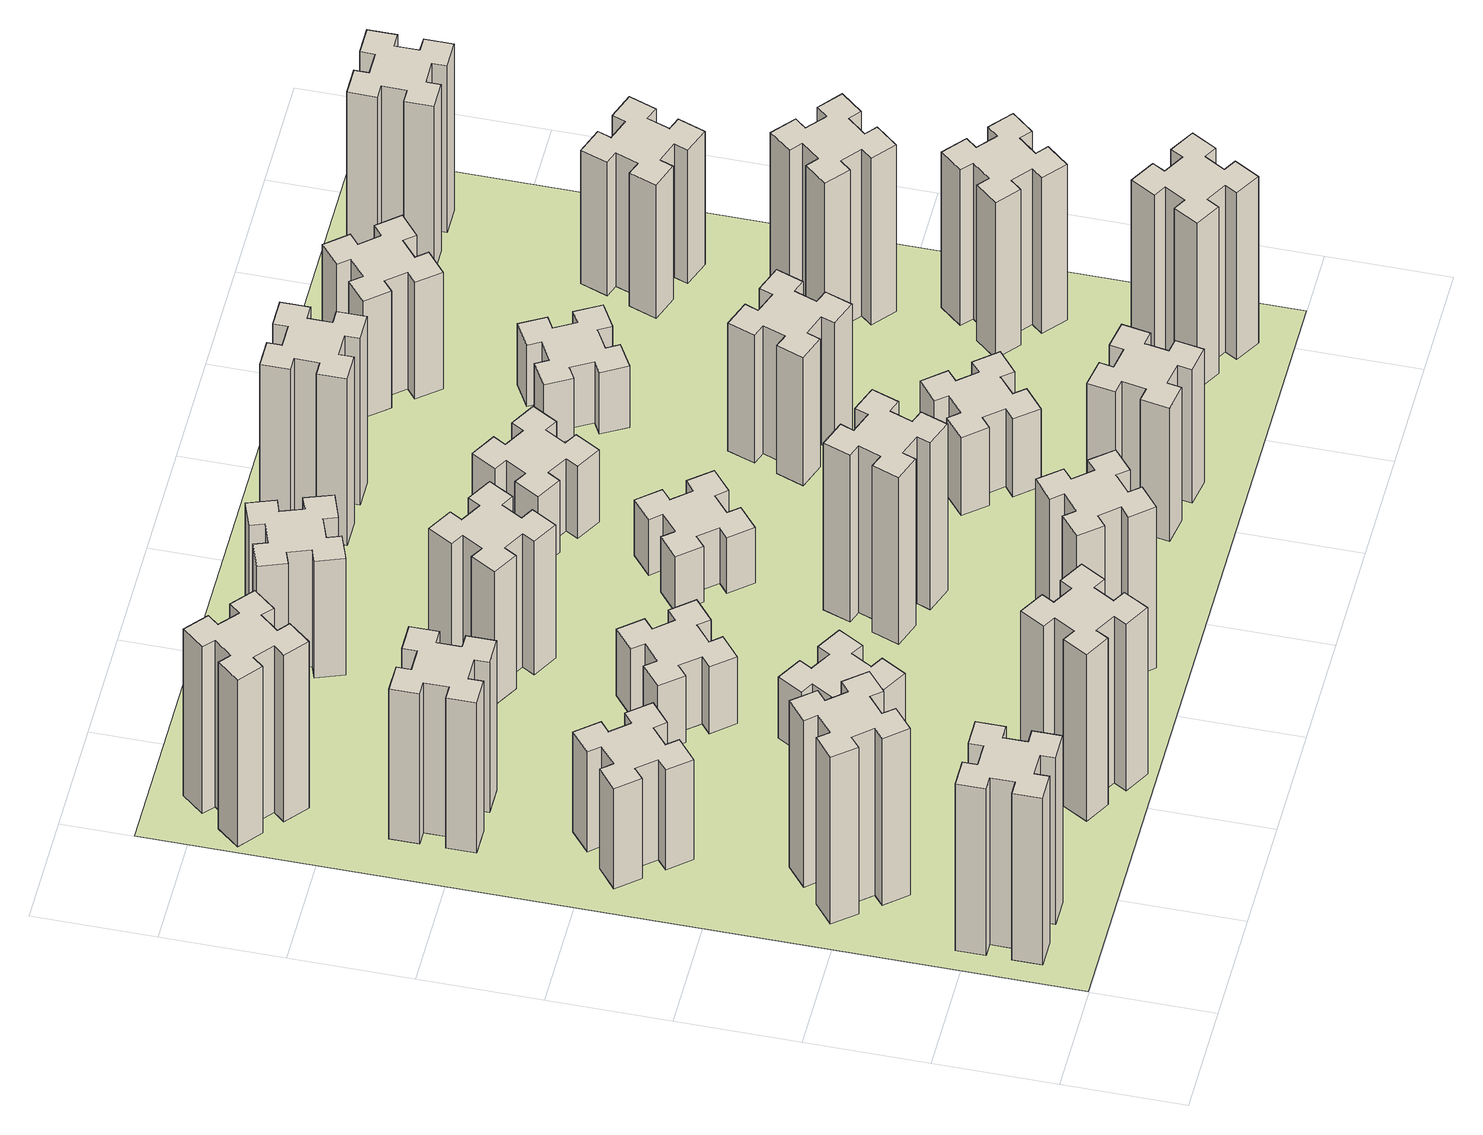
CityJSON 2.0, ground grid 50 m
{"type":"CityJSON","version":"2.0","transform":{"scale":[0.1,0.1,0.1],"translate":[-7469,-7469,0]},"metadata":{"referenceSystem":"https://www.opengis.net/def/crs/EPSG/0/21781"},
"CityObjects":{
"building1":{"type":"Building","attributes":{"class":"1000","function":"1000","usage":"1000","yearOfConstruction":2016,"roofType":"1000","measuredHeight":90,"storeysAboveGround":30,"storeysBelowGround":0},"geometry":[{"type":"Solid","lod":"1","boundaries":[[[[0,1,2,3,4,5,6,7,8,9,10,11,12,13,14,15,16,17,18,19]],[[17,16,20,21]],[[16,15,22,20]],[[15,14,23,22]],[[14,13,24,23]],[[13,12,25,24]],[[12,11,26,25]],[[11,10,27,26]],[[10,9,28,27]],[[9,8,29,28]],[[8,7,30,29]],[[7,6,31,30]],[[6,5,32,31]],[[5,4,33,32]],[[4,3,34,33]],[[3,2,35,34]],[[2,1,36,35]],[[1,0,37,36]],[[0,19,38,37]],[[19,18,39,38]],[[18,17,21,39]],[[24,25,26,27,28,29,30,31,32,33,34,35,36,37,38,39,21,20,22,23]]]]}]},
"building2":{"type":"Building","attributes":{"class":"1000","function":"1000","usage":"1000","yearOfConstruction":2016,"roofType":"1000","measuredHeight":90,"storeysAboveGround":30,"storeysBelowGround":0},"geometry":[{"type":"Solid","lod":"1","boundaries":[[[[40,41,42,43,44,45,46,47,48,49,50,51,52,53,54,55,56,57,58,59]],[[57,56,60,61]],[[56,55,62,60]],[[55,54,63,62]],[[54,53,64,63]],[[53,52,65,64]],[[52,51,66,65]],[[51,50,67,66]],[[50,49,68,67]],[[49,48,69,68]],[[48,47,70,69]],[[47,46,71,70]],[[46,45,72,71]],[[45,44,73,72]],[[44,43,74,73]],[[43,42,75,74]],[[42,41,76,75]],[[41,40,77,76]],[[40,59,78,77]],[[59,58,79,78]],[[58,57,61,79]],[[64,65,66,67,68,69,70,71,72,73,74,75,76,77,78,79,61,60,62,63]]]]}]},
"building3":{"type":"Building","attributes":{"class":"1000","function":"1000","usage":"1000","yearOfConstruction":2016,"roofType":"1000","measuredHeight":54,"storeysAboveGround":30,"storeysBelowGround":0},"geometry":[{"type":"Solid","lod":"1","boundaries":[[[[80,81,82,83,84,85,86,87,88,89,90,91,92,93,94,95,96,97,98,99]],[[97,96,100,101]],[[96,95,102,100]],[[95,94,103,102]],[[94,93,104,103]],[[93,92,105,104]],[[92,91,106,105]],[[91,90,107,106]],[[90,89,108,107]],[[89,88,109,108]],[[88,87,110,109]],[[87,86,111,110]],[[86,85,112,111]],[[85,84,113,112]],[[84,83,114,113]],[[83,82,115,114]],[[82,81,116,115]],[[81,80,117,116]],[[80,99,118,117]],[[99,98,119,118]],[[98,97,101,119]],[[104,105,106,107,108,109,110,111,112,113,114,115,116,117,118,119,101,100,102,103]]]]}]},
"building4":{"type":"Building","attributes":{"class":"1000","function":"1000","usage":"1000","yearOfConstruction":2016,"roofType":"1000","measuredHeight":81,"storeysAboveGround":30,"storeysBelowGround":0},"geometry":[{"type":"Solid","lod":"1","boundaries":[[[[120,121,122,123,124,125,126,127,128,129,130,131,132,133,134,135,136,137,138,139]],[[137,136,140,141]],[[136,135,142,140]],[[135,134,143,142]],[[134,133,144,143]],[[133,132,145,144]],[[132,131,146,145]],[[131,130,147,146]],[[130,129,148,147]],[[129,128,149,148]],[[128,127,150,149]],[[127,126,151,150]],[[126,125,152,151]],[[125,124,153,152]],[[124,123,154,153]],[[123,122,155,154]],[[122,121,156,155]],[[121,120,157,156]],[[120,139,158,157]],[[139,138,159,158]],[[138,137,141,159]],[[144,145,146,147,148,149,150,151,152,153,154,155,156,157,158,159,141,140,142,143]]]]}]},
"building5":{"type":"Building","attributes":{"class":"1000","function":"1000","usage":"1000","yearOfConstruction":2016,"roofType":"1000","measuredHeight":90,"storeysAboveGround":30,"storeysBelowGround":0},"geometry":[{"type":"Solid","lod":"1","boundaries":[[[[160,161,162,163,164,165,166,167,168,169,170,171,172,173,174,175,176,177,178,179]],[[177,176,180,181]],[[176,175,182,180]],[[175,174,183,182]],[[174,173,184,183]],[[173,172,185,184]],[[172,171,186,185]],[[171,170,187,186]],[[170,169,188,187]],[[169,168,189,188]],[[168,167,190,189]],[[167,166,191,190]],[[166,165,192,191]],[[165,164,193,192]],[[164,163,194,193]],[[163,162,195,194]],[[162,161,196,195]],[[161,160,197,196]],[[160,179,198,197]],[[179,178,199,198]],[[178,177,181,199]],[[184,185,186,187,188,189,190,191,192,193,194,195,196,197,198,199,181,180,182,183]]]]}]},
"building6":{"type":"Building","attributes":{"class":"1000","function":"1000","usage":"1000","yearOfConstruction":2016,"roofType":"1000","measuredHeight":90,"storeysAboveGround":30,"storeysBelowGround":0},"geometry":[{"type":"Solid","lod":"1","boundaries":[[[[200,201,202,203,204,205,206,207,208,209,210,211,212,213,214,215,216,217,218,219]],[[217,216,220,221]],[[216,215,222,220]],[[215,214,223,222]],[[214,213,224,223]],[[213,212,225,224]],[[212,211,226,225]],[[211,210,227,226]],[[210,209,228,227]],[[209,208,229,228]],[[208,207,230,229]],[[207,206,231,230]],[[206,205,232,231]],[[205,204,233,232]],[[204,203,234,233]],[[203,202,235,234]],[[202,201,236,235]],[[201,200,237,236]],[[200,219,238,237]],[[219,218,239,238]],[[218,217,221,239]],[[224,225,226,227,228,229,230,231,232,233,234,235,236,237,238,239,221,220,222,223]]]]}]},
"building7":{"type":"Building","attributes":{"class":"1000","function":"1000","usage":"1000","yearOfConstruction":2016,"roofType":"1000","measuredHeight":33,"storeysAboveGround":30,"storeysBelowGround":0},"geometry":[{"type":"Solid","lod":"1","boundaries":[[[[240,241,242,243,244,245,246,247,248,249,250,251,252,253,254,255,256,257,258,259]],[[257,256,260,261]],[[256,255,262,260]],[[255,254,263,262]],[[254,253,264,263]],[[253,252,265,264]],[[252,251,266,265]],[[251,250,267,266]],[[250,249,268,267]],[[249,248,269,268]],[[248,247,270,269]],[[247,246,271,270]],[[246,245,272,271]],[[245,244,273,272]],[[244,243,274,273]],[[243,242,275,274]],[[242,241,276,275]],[[241,240,277,276]],[[240,259,278,277]],[[259,258,279,278]],[[258,257,261,279]],[[264,265,266,267,268,269,270,271,272,273,274,275,276,277,278,279,261,260,262,263]]]]}]},
"building8":{"type":"Building","attributes":{"class":"1000","function":"1000","usage":"1000","yearOfConstruction":2016,"roofType":"1000","measuredHeight":36,"storeysAboveGround":30,"storeysBelowGround":0},"geometry":[{"type":"Solid","lod":"1","boundaries":[[[[280,281,282,283,284,285,286,287,288,289,290,291,292,293,294,295,296,297,298,299]],[[297,296,300,301]],[[296,295,302,300]],[[295,294,303,302]],[[294,293,304,303]],[[293,292,305,304]],[[292,291,306,305]],[[291,290,307,306]],[[290,289,308,307]],[[289,288,309,308]],[[288,287,310,309]],[[287,286,311,310]],[[286,285,312,311]],[[285,284,313,312]],[[284,283,314,313]],[[283,282,315,314]],[[282,281,316,315]],[[281,280,317,316]],[[280,299,318,317]],[[299,298,319,318]],[[298,297,301,319]],[[304,305,306,307,308,309,310,311,312,313,314,315,316,317,318,319,301,300,302,303]]]]}]},
"building9":{"type":"Building","attributes":{"class":"1000","function":"1000","usage":"1000","yearOfConstruction":2016,"roofType":"1000","measuredHeight":87,"storeysAboveGround":30,"storeysBelowGround":0},"geometry":[{"type":"Solid","lod":"1","boundaries":[[[[320,321,322,323,324,325,326,327,328,329,330,331,332,333,334,335,336,337,338,339]],[[337,336,340,341]],[[336,335,342,340]],[[335,334,343,342]],[[334,333,344,343]],[[333,332,345,344]],[[332,331,346,345]],[[331,330,347,346]],[[330,329,348,347]],[[329,328,349,348]],[[328,327,350,349]],[[327,326,351,350]],[[326,325,352,351]],[[325,324,353,352]],[[324,323,354,353]],[[323,322,355,354]],[[322,321,356,355]],[[321,320,357,356]],[[320,339,358,357]],[[339,338,359,358]],[[338,337,341,359]],[[344,345,346,347,348,349,350,351,352,353,354,355,356,357,358,359,341,340,342,343]]]]}]},
"building10":{"type":"Building","attributes":{"class":"1000","function":"1000","usage":"1000","yearOfConstruction":2016,"roofType":"1000","measuredHeight":72,"storeysAboveGround":30,"storeysBelowGround":0},"geometry":[{"type":"Solid","lod":"1","boundaries":[[[[360,361,362,363,364,365,366,367,368,369,370,371,372,373,374,375,376,377,378,379]],[[377,376,380,381]],[[376,375,382,380]],[[375,374,383,382]],[[374,373,384,383]],[[373,372,385,384]],[[372,371,386,385]],[[371,370,387,386]],[[370,369,388,387]],[[369,368,389,388]],[[368,367,390,389]],[[367,366,391,390]],[[366,365,392,391]],[[365,364,393,392]],[[364,363,394,393]],[[363,362,395,394]],[[362,361,396,395]],[[361,360,397,396]],[[360,379,398,397]],[[379,378,399,398]],[[378,377,381,399]],[[384,385,386,387,388,389,390,391,392,393,394,395,396,397,398,399,381,380,382,383]]]]}]},
"building11":{"type":"Building","attributes":{"class":"1000","function":"1000","usage":"1000","yearOfConstruction":2016,"roofType":"1000","measuredHeight":63,"storeysAboveGround":30,"storeysBelowGround":0},"geometry":[{"type":"Solid","lod":"1","boundaries":[[[[400,401,402,403,404,405,406,407,408,409,410,411,412,413,414,415,416,417,418,419]],[[417,416,420,421]],[[416,415,422,420]],[[415,414,423,422]],[[414,413,424,423]],[[413,412,425,424]],[[412,411,426,425]],[[411,410,427,426]],[[410,409,428,427]],[[409,408,429,428]],[[408,407,430,429]],[[407,406,431,430]],[[406,405,432,431]],[[405,404,433,432]],[[404,403,434,433]],[[403,402,435,434]],[[402,401,436,435]],[[401,400,437,436]],[[400,419,438,437]],[[419,418,439,438]],[[418,417,421,439]],[[424,425,426,427,428,429,430,431,432,433,434,435,436,437,438,439,421,420,422,423]]]]}]},
"building12":{"type":"Building","attributes":{"class":"1000","function":"1000","usage":"1000","yearOfConstruction":2016,"roofType":"1000","measuredHeight":90,"storeysAboveGround":30,"storeysBelowGround":0},"geometry":[{"type":"Solid","lod":"1","boundaries":[[[[440,441,442,443,444,445,446,447,448,449,450,451,452,453,454,455,456,457,458,459]],[[457,456,460,461]],[[456,455,462,460]],[[455,454,463,462]],[[454,453,464,463]],[[453,452,465,464]],[[452,451,466,465]],[[451,450,467,466]],[[450,449,468,467]],[[449,448,469,468]],[[448,447,470,469]],[[447,446,471,470]],[[446,445,472,471]],[[445,444,473,472]],[[444,443,474,473]],[[443,442,475,474]],[[442,441,476,475]],[[441,440,477,476]],[[440,459,478,477]],[[459,458,479,478]],[[458,457,461,479]],[[464,465,466,467,468,469,470,471,472,473,474,475,476,477,478,479,461,460,462,463]]]]}]},
"building13":{"type":"Building","attributes":{"class":"1000","function":"1000","usage":"1000","yearOfConstruction":2016,"roofType":"1000","measuredHeight":30,"storeysAboveGround":30,"storeysBelowGround":0},"geometry":[{"type":"Solid","lod":"1","boundaries":[[[[480,481,482,483,484,485,486,487,488,489,490,491,492,493,494,495,496,497,498,499]],[[497,496,500,501]],[[496,495,502,500]],[[495,494,503,502]],[[494,493,504,503]],[[493,492,505,504]],[[492,491,506,505]],[[491,490,507,506]],[[490,489,508,507]],[[489,488,509,508]],[[488,487,510,509]],[[487,486,511,510]],[[486,485,512,511]],[[485,484,513,512]],[[484,483,514,513]],[[483,482,515,514]],[[482,481,516,515]],[[481,480,517,516]],[[480,499,518,517]],[[499,498,519,518]],[[498,497,501,519]],[[504,505,506,507,508,509,510,511,512,513,514,515,516,517,518,519,501,500,502,503]]]]}]},
"building14":{"type":"Building","attributes":{"class":"1000","function":"1000","usage":"1000","yearOfConstruction":2016,"roofType":"1000","measuredHeight":72,"storeysAboveGround":30,"storeysBelowGround":0},"geometry":[{"type":"Solid","lod":"1","boundaries":[[[[520,521,522,523,524,525,526,527,528,529,530,531,532,533,534,535,536,537,538,539]],[[537,536,540,541]],[[536,535,542,540]],[[535,534,543,542]],[[534,533,544,543]],[[533,532,545,544]],[[532,531,546,545]],[[531,530,547,546]],[[530,529,548,547]],[[529,528,549,548]],[[528,527,550,549]],[[527,526,551,550]],[[526,525,552,551]],[[525,524,553,552]],[[524,523,554,553]],[[523,522,555,554]],[[522,521,556,555]],[[521,520,557,556]],[[520,539,558,557]],[[539,538,559,558]],[[538,537,541,559]],[[544,545,546,547,548,549,550,551,552,553,554,555,556,557,558,559,541,540,542,543]]]]}]},
"building15":{"type":"Building","attributes":{"class":"1000","function":"1000","usage":"1000","yearOfConstruction":2016,"roofType":"1000","measuredHeight":39,"storeysAboveGround":30,"storeysBelowGround":0},"geometry":[{"type":"Solid","lod":"1","boundaries":[[[[560,561,562,563,564,565,566,567,568,569,570,571,572,573,574,575,576,577,578,579]],[[577,576,580,581]],[[576,575,582,580]],[[575,574,583,582]],[[574,573,584,583]],[[573,572,585,584]],[[572,571,586,585]],[[571,570,587,586]],[[570,569,588,587]],[[569,568,589,588]],[[568,567,590,589]],[[567,566,591,590]],[[566,565,592,591]],[[565,564,593,592]],[[564,563,594,593]],[[563,562,595,594]],[[562,561,596,595]],[[561,560,597,596]],[[560,579,598,597]],[[579,578,599,598]],[[578,577,581,599]],[[584,585,586,587,588,589,590,591,592,593,594,595,596,597,598,599,581,580,582,583]]]]}]},
"building16":{"type":"Building","attributes":{"class":"1000","function":"1000","usage":"1000","yearOfConstruction":2016,"roofType":"1000","measuredHeight":90,"storeysAboveGround":30,"storeysBelowGround":0},"geometry":[{"type":"Solid","lod":"1","boundaries":[[[[600,601,602,603,604,605,606,607,608,609,610,611,612,613,614,615,616,617,618,619]],[[617,616,620,621]],[[616,615,622,620]],[[615,614,623,622]],[[614,613,624,623]],[[613,612,625,624]],[[612,611,626,625]],[[611,610,627,626]],[[610,609,628,627]],[[609,608,629,628]],[[608,607,630,629]],[[607,606,631,630]],[[606,605,632,631]],[[605,604,633,632]],[[604,603,634,633]],[[603,602,635,634]],[[602,601,636,635]],[[601,600,637,636]],[[600,619,638,637]],[[619,618,639,638]],[[618,617,621,639]],[[624,625,626,627,628,629,630,631,632,633,634,635,636,637,638,639,621,620,622,623]]]]}]},
"building17":{"type":"Building","attributes":{"class":"1000","function":"1000","usage":"1000","yearOfConstruction":2016,"roofType":"1000","measuredHeight":42,"storeysAboveGround":30,"storeysBelowGround":0},"geometry":[{"type":"Solid","lod":"1","boundaries":[[[[640,641,642,643,644,645,646,647,648,649,650,651,652,653,654,655,656,657,658,659]],[[657,656,660,661]],[[656,655,662,660]],[[655,654,663,662]],[[654,653,664,663]],[[653,652,665,664]],[[652,651,666,665]],[[651,650,667,666]],[[650,649,668,667]],[[649,648,669,668]],[[648,647,670,669]],[[647,646,671,670]],[[646,645,672,671]],[[645,644,673,672]],[[644,643,674,673]],[[643,642,675,674]],[[642,641,676,675]],[[641,640,677,676]],[[640,659,678,677]],[[659,658,679,678]],[[658,657,661,679]],[[664,665,666,667,668,669,670,671,672,673,674,675,676,677,678,679,661,660,662,663]]]]}]},
"building18":{"type":"Building","attributes":{"class":"1000","function":"1000","usage":"1000","yearOfConstruction":2016,"roofType":"1000","measuredHeight":69,"storeysAboveGround":30,"storeysBelowGround":0},"geometry":[{"type":"Solid","lod":"1","boundaries":[[[[680,681,682,683,684,685,686,687,688,689,690,691,692,693,694,695,696,697,698,699]],[[697,696,700,701]],[[696,695,702,700]],[[695,694,703,702]],[[694,693,704,703]],[[693,692,705,704]],[[692,691,706,705]],[[691,690,707,706]],[[690,689,708,707]],[[689,688,709,708]],[[688,687,710,709]],[[687,686,711,710]],[[686,685,712,711]],[[685,684,713,712]],[[684,683,714,713]],[[683,682,715,714]],[[682,681,716,715]],[[681,680,717,716]],[[680,699,718,717]],[[699,698,719,718]],[[698,697,701,719]],[[704,705,706,707,708,709,710,711,712,713,714,715,716,717,718,719,701,700,702,703]]]]}]},
"building19":{"type":"Building","attributes":{"class":"1000","function":"1000","usage":"1000","yearOfConstruction":2016,"roofType":"1000","measuredHeight":33,"storeysAboveGround":30,"storeysBelowGround":0},"geometry":[{"type":"Solid","lod":"1","boundaries":[[[[720,721,722,723,724,725,726,727,728,729,730,731,732,733,734,735,736,737,738,739]],[[737,736,740,741]],[[736,735,742,740]],[[735,734,743,742]],[[734,733,744,743]],[[733,732,745,744]],[[732,731,746,745]],[[731,730,747,746]],[[730,729,748,747]],[[729,728,749,748]],[[728,727,750,749]],[[727,726,751,750]],[[726,725,752,751]],[[725,724,753,752]],[[724,723,754,753]],[[723,722,755,754]],[[722,721,756,755]],[[721,720,757,756]],[[720,739,758,757]],[[739,738,759,758]],[[738,737,741,759]],[[744,745,746,747,748,749,750,751,752,753,754,755,756,757,758,759,741,740,742,743]]]]}]},
"building20":{"type":"Building","attributes":{"class":"1000","function":"1000","usage":"1000","yearOfConstruction":2016,"roofType":"1000","measuredHeight":90,"storeysAboveGround":30,"storeysBelowGround":0},"geometry":[{"type":"Solid","lod":"1","boundaries":[[[[760,761,762,763,764,765,766,767,768,769,770,771,772,773,774,775,776,777,778,779]],[[777,776,780,781]],[[776,775,782,780]],[[775,774,783,782]],[[774,773,784,783]],[[773,772,785,784]],[[772,771,786,785]],[[771,770,787,786]],[[770,769,788,787]],[[769,768,789,788]],[[768,767,790,789]],[[767,766,791,790]],[[766,765,792,791]],[[765,764,793,792]],[[764,763,794,793]],[[763,762,795,794]],[[762,761,796,795]],[[761,760,797,796]],[[760,779,798,797]],[[779,778,799,798]],[[778,777,781,799]],[[784,785,786,787,788,789,790,791,792,793,794,795,796,797,798,799,781,780,782,783]]]]}]},
"building21":{"type":"Building","attributes":{"class":"1000","function":"1000","usage":"1000","yearOfConstruction":2016,"roofType":"1000","measuredHeight":63,"storeysAboveGround":30,"storeysBelowGround":0},"geometry":[{"type":"Solid","lod":"1","boundaries":[[[[800,801,802,803,804,805,806,807,808,809,810,811,812,813,814,815,816,817,818,819]],[[817,816,820,821]],[[816,815,822,820]],[[815,814,823,822]],[[814,813,824,823]],[[813,812,825,824]],[[812,811,826,825]],[[811,810,827,826]],[[810,809,828,827]],[[809,808,829,828]],[[808,807,830,829]],[[807,806,831,830]],[[806,805,832,831]],[[805,804,833,832]],[[804,803,834,833]],[[803,802,835,834]],[[802,801,836,835]],[[801,800,837,836]],[[800,819,838,837]],[[819,818,839,838]],[[818,817,821,839]],[[824,825,826,827,828,829,830,831,832,833,834,835,836,837,838,839,821,820,822,823]]]]}]},
"building22":{"type":"Building","attributes":{"class":"1000","function":"1000","usage":"1000","yearOfConstruction":2016,"roofType":"1000","measuredHeight":84,"storeysAboveGround":30,"storeysBelowGround":0},"geometry":[{"type":"Solid","lod":"1","boundaries":[[[[840,841,842,843,844,845,846,847,848,849,850,851,852,853,854,855,856,857,858,859]],[[857,856,860,861]],[[856,855,862,860]],[[855,854,863,862]],[[854,853,864,863]],[[853,852,865,864]],[[852,851,866,865]],[[851,850,867,866]],[[850,849,868,867]],[[849,848,869,868]],[[848,847,870,869]],[[847,846,871,870]],[[846,845,872,871]],[[845,844,873,872]],[[844,843,874,873]],[[843,842,875,874]],[[842,841,876,875]],[[841,840,877,876]],[[840,859,878,877]],[[859,858,879,878]],[[858,857,861,879]],[[864,865,866,867,868,869,870,871,872,873,874,875,876,877,878,879,861,860,862,863]]]]}]},
"building23":{"type":"Building","attributes":{"class":"1000","function":"1000","usage":"1000","yearOfConstruction":2016,"roofType":"1000","measuredHeight":90,"storeysAboveGround":30,"storeysBelowGround":0},"geometry":[{"type":"Solid","lod":"1","boundaries":[[[[880,881,882,883,884,885,886,887,888,889,890,891,892,893,894,895,896,897,898,899]],[[897,896,900,901]],[[896,895,902,900]],[[895,894,903,902]],[[894,893,904,903]],[[893,892,905,904]],[[892,891,906,905]],[[891,890,907,906]],[[890,889,908,907]],[[889,888,909,908]],[[888,887,910,909]],[[887,886,911,910]],[[886,885,912,911]],[[885,884,913,912]],[[884,883,914,913]],[[883,882,915,914]],[[882,881,916,915]],[[881,880,917,916]],[[880,899,918,917]],[[899,898,919,918]],[[898,897,901,919]],[[904,905,906,907,908,909,910,911,912,913,914,915,916,917,918,919,901,900,902,903]]]]}]},
"building24":{"type":"Building","attributes":{"class":"1000","function":"1000","usage":"1000","yearOfConstruction":2016,"roofType":"1000","measuredHeight":72,"storeysAboveGround":30,"storeysBelowGround":0},"geometry":[{"type":"Solid","lod":"1","boundaries":[[[[920,921,922,923,924,925,926,927,928,929,930,931,932,933,934,935,936,937,938,939]],[[937,936,940,941]],[[936,935,942,940]],[[935,934,943,942]],[[934,933,944,943]],[[933,932,945,944]],[[932,931,946,945]],[[931,930,947,946]],[[930,929,948,947]],[[929,928,949,948]],[[928,927,950,949]],[[927,926,951,950]],[[926,925,952,951]],[[925,924,953,952]],[[924,923,954,953]],[[923,922,955,954]],[[922,921,956,955]],[[921,920,957,956]],[[920,939,958,957]],[[939,938,959,958]],[[938,937,941,959]],[[944,945,946,947,948,949,950,951,952,953,954,955,956,957,958,959,941,940,942,943]]]]}]},
"building25":{"type":"Building","attributes":{"class":"1000","function":"1000","usage":"1000","yearOfConstruction":2016,"roofType":"1000","measuredHeight":90,"storeysAboveGround":30,"storeysBelowGround":0},"geometry":[{"type":"Solid","lod":"1","boundaries":[[[[960,961,962,963,964,965,966,967,968,969,970,971,972,973,974,975,976,977,978,979]],[[977,976,980,981]],[[976,975,982,980]],[[975,974,983,982]],[[974,973,984,983]],[[973,972,985,984]],[[972,971,986,985]],[[971,970,987,986]],[[970,969,988,987]],[[969,968,989,988]],[[968,967,990,989]],[[967,966,991,990]],[[966,965,992,991]],[[965,964,993,992]],[[964,963,994,993]],[[963,962,995,994]],[[962,961,996,995]],[[961,960,997,996]],[[960,979,998,997]],[[979,978,999,998]],[[978,977,981,999]],[[984,985,986,987,988,989,990,991,992,993,994,995,996,997,998,999,981,980,982,983]]]]}]},
"landuse1":{"type":"LandUse","attributes":{"name":"plot1","function":"1010"},"geometry":[{"type":"MultiSurface","lod":"1","boundaries":[[[1000,1001,1002,1003]]]}]}
},
"vertices":[
[165,425,0],[165,325,0],[105,325,0],[105,205,0],[225,205,0],[225,265,0],[325,265,0],[325,205,0],[445,205,0],[445,325,0],[385,325,0],[385,425,0],[445,425,0],[445,545,0],[325,545,0],[325,485,0],[225,485,0],[225,545,0],[105,545,0],[105,425,0],[225,485,900],[225,545,900],[325,485,900],[325,545,900],[445,545,900],[445,425,900],[385,425,900],[385,325,900],[445,325,900],[445,205,900],[325,205,900],[325,265,900],[225,265,900],[225,205,900],[105,205,900],[105,325,900],[165,325,900],[165,425,900],[105,425,900],[105,545,900],
[492,1048,0],[427,1124,0],[473,1163,0],[396,1255,0],[304,1178,0],[343,1132,0],[266,1067,0],[228,1113,0],[136,1036,0],[213,944,0],[259,983,0],[323,906,0],[277,868,0],[354,776,0],[446,853,0],[408,899,0],[484,963,0],[523,917,0],[615,994,0],[538,1086,0],[484,963,900],[523,917,900],[408,899,900],[446,853,900],[354,776,900],[277,868,900],[323,906,900],[259,983,900],[213,944,900],[136,1036,900],[228,1113,900],[266,1067,900],[343,1132,900],[304,1178,900],[396,1255,900],[473,1163,900],[427,1124,900],[492,1048,900],[538,1086,900],[615,994,900],
[492,1888,0],[427,1964,0],[473,2003,0],[396,2095,0],[304,2018,0],[343,1972,0],[266,1907,0],[228,1953,0],[136,1876,0],[213,1784,0],[259,1823,0],[323,1746,0],[277,1708,0],[354,1616,0],[446,1693,0],[408,1739,0],[484,1803,0],[523,1757,0],[615,1834,0],[538,1926,0],[484,1803,540],[523,1757,540],[408,1739,540],[446,1693,540],[354,1616,540],[277,1708,540],[323,1746,540],[259,1823,540],[213,1784,540],[136,1876,540],[228,1953,540],[266,1907,540],[343,1972,540],[304,2018,540],[396,2095,540],[473,2003,540],[427,1964,540],[492,1888,540],[538,1926,540],[615,1834,540],
[485,2545,0],[485,2645,0],[545,2645,0],[545,2765,0],[425,2765,0],[425,2705,0],[325,2705,0],[325,2765,0],[205,2765,0],[205,2645,0],[265,2645,0],[265,2545,0],[205,2545,0],[205,2425,0],[325,2425,0],[325,2485,0],[425,2485,0],[425,2425,0],[545,2425,0],[545,2545,0],[425,2485,810],[425,2425,810],[325,2485,810],[325,2425,810],[205,2425,810],[205,2545,810],[265,2545,810],[265,2645,810],[205,2645,810],[205,2765,810],[325,2765,810],[325,2705,810],[425,2705,810],[425,2765,810],[545,2765,810],[545,2645,810],[485,2645,810],[485,2545,810],[545,2545,810],[545,2425,810],
[1214,346,0],[1127,396,0],[1157,448,0],[1053,508,0],[993,404,0],[1045,374,0],[995,287,0],[943,317,0],[883,213,0],[987,153,0],[1017,205,0],[1104,155,0],[1074,103,0],[1178,43,0],[1238,147,0],[1186,177,0],[1236,264,0],[1288,234,0],[1348,338,0],[1244,398,0],[1236,264,900],[1288,234,900],[1186,177,900],[1238,147,900],[1178,43,900],[1074,103,900],[1104,155,900],[1017,205,900],[987,153,900],[883,213,900],[943,317,900],[995,287,900],[1045,374,900],[993,404,900],[1053,508,900],[1157,448,900],[1127,396,900],[1214,346,900],[1244,398,900],[1348,338,900],
[384,3387,0],[308,3452,0],[346,3498,0],[254,3575,0],[177,3483,0],[223,3444,0],[159,3368,0],[113,3406,0],[36,3314,0],[128,3237,0],[166,3283,0],[243,3219,0],[204,3173,0],[296,3096,0],[373,3188,0],[327,3226,0],[392,3303,0],[438,3264,0],[515,3356,0],[423,3433,0],[392,3303,900],[438,3264,900],[327,3226,900],[373,3188,900],[296,3096,900],[204,3173,900],[243,3219,900],[166,3283,900],[128,3237,900],[36,3314,900],[113,3406,900],[159,3368,900],[223,3444,900],[177,3483,900],[254,3575,900],[346,3498,900],[308,3452,900],[384,3387,900],[423,3433,900],[515,3356,900],
[1186,1117,0],[1236,1204,0],[1288,1174,0],[1348,1278,0],[1244,1338,0],[1214,1286,0],[1127,1336,0],[1157,1388,0],[1053,1448,0],[993,1344,0],[1045,1314,0],[995,1227,0],[943,1257,0],[883,1153,0],[987,1093,0],[1017,1145,0],[1104,1095,0],[1074,1043,0],[1178,983,0],[1238,1087,0],[1104,1095,330],[1074,1043,330],[1017,1145,330],[987,1093,330],[883,1153,330],[943,1257,330],[995,1227,330],[1045,1314,330],[993,1344,330],[1053,1448,330],[1157,1388,330],[1127,1336,330],[1214,1286,330],[1244,1338,330],[1348,1278,330],[1288,1174,330],[1236,1204,330],[1186,1117,330],[1238,1087,330],[1178,983,330],
[1083,1972,0],[1006,1907,0],[968,1953,0],[876,1876,0],[953,1784,0],[999,1823,0],[1063,1746,0],[1017,1708,0],[1094,1616,0],[1186,1693,0],[1148,1739,0],[1224,1803,0],[1263,1757,0],[1355,1834,0],[1278,1926,0],[1232,1888,0],[1167,1964,0],[1213,2003,0],[1136,2095,0],[1044,2018,0],[1167,1964,360],[1213,2003,360],[1232,1888,360],[1278,1926,360],[1355,1834,360],[1263,1757,360],[1224,1803,360],[1148,1739,360],[1186,1693,360],[1094,1616,360],[1017,1708,360],[1063,1746,360],[999,1823,360],[953,1784,360],[876,1876,360],[968,1953,360],[1006,1907,360],[1083,1972,360],[1044,2018,360],[1136,2095,360],
[1639,343,0],[1703,266,0],[1657,228,0],[1734,136,0],[1826,213,0],[1788,259,0],[1864,323,0],[1903,277,0],[1995,354,0],[1918,446,0],[1872,408,0],[1807,484,0],[1853,523,0],[1776,615,0],[1684,538,0],[1723,492,0],[1646,427,0],[1608,473,0],[1516,396,0],[1593,304,0],[1646,427,870],[1608,473,870],[1723,492,870],[1684,538,870],[1776,615,870],[1853,523,870],[1807,484,870],[1872,408,870],[1918,446,870],[1995,354,870],[1903,277,870],[1864,323,870],[1788,259,870],[1826,213,870],[1734,136,870],[1657,228,870],[1703,266,870],[1639,343,870],[1593,304,870],[1516,396,870],
[1314,2666,0],[1227,2716,0],[1257,2768,0],[1153,2828,0],[1093,2724,0],[1145,2694,0],[1095,2607,0],[1043,2637,0],[983,2533,0],[1087,2473,0],[1117,2525,0],[1204,2475,0],[1174,2423,0],[1278,2363,0],[1338,2467,0],[1286,2497,0],[1336,2584,0],[1388,2554,0],[1448,2658,0],[1344,2718,0],[1336,2584,720],[1388,2554,720],[1286,2497,720],[1338,2467,720],[1278,2363,720],[1174,2423,720],[1204,2475,720],[1117,2525,720],[1087,2473,720],[983,2533,720],[1043,2637,720],[1095,2607,720],[1145,2694,720],[1093,2724,720],[1153,2828,720],[1257,2768,720],[1227,2716,720],[1314,2666,720],[1344,2718,720],[1448,2658,720],
[1125,3456,0],[1031,3422,0],[1010,3478,0],[897,3437,0],[939,3324,0],[995,3345,0],[1029,3251,0],[973,3230,0],[1014,3117,0],[1127,3159,0],[1106,3215,0],[1200,3249,0],[1220,3193,0],[1333,3234,0],[1292,3347,0],[1236,3326,0],[1202,3420,0],[1258,3440,0],[1217,3553,0],[1104,3512,0],[1202,3420,630],[1258,3440,630],[1236,3326,630],[1292,3347,630],[1333,3234,630],[1220,3193,630],[1200,3249,630],[1106,3215,630],[1127,3159,630],[1014,3117,630],[973,3230,630],[1029,3251,630],[995,3345,630],[939,3324,630],[897,3437,630],[1010,3478,630],[1031,3422,630],[1125,3456,630],[1104,3512,630],[1217,3553,630],
[1769,1300,0],[1735,1206,0],[1679,1227,0],[1637,1114,0],[1750,1073,0],[1771,1129,0],[1865,1095,0],[1844,1039,0],[1957,997,0],[1998,1110,0],[1942,1131,0],[1976,1225,0],[2032,1204,0],[2073,1317,0],[1960,1358,0],[1940,1302,0],[1846,1336,0],[1867,1392,0],[1754,1433,0],[1713,1320,0],[1846,1336,900],[1867,1392,900],[1940,1302,900],[1960,1358,900],[2073,1317,900],[2032,1204,900],[1976,1225,900],[1942,1131,900],[1998,1110,900],[1957,997,900],[1844,1039,900],[1865,1095,900],[1771,1129,900],[1750,1073,900],[1637,1114,900],[1679,1227,900],[1735,1206,900],[1769,1300,900],[1713,1320,900],[1754,1433,900],
[1972,1988,0],[1907,2064,0],[1953,2103,0],[1876,2195,0],[1784,2118,0],[1823,2072,0],[1746,2007,0],[1708,2053,0],[1616,1976,0],[1693,1884,0],[1739,1923,0],[1803,1846,0],[1757,1808,0],[1834,1716,0],[1926,1793,0],[1888,1839,0],[1964,1903,0],[2003,1857,0],[2095,1934,0],[2018,2026,0],[1964,1903,300],[2003,1857,300],[1888,1839,300],[1926,1793,300],[1834,1716,300],[1757,1808,300],[1803,1846,300],[1739,1923,300],[1693,1884,300],[1616,1976,300],[1708,2053,300],[1746,2007,300],[1823,2072,300],[1784,2118,300],[1876,2195,300],[1953,2103,300],[1907,2064,300],[1972,1988,300],[2018,2026,300],[2095,1934,300],
[2496,444,0],[2478,345,0],[2419,356,0],[2398,237,0],[2517,217,0],[2527,276,0],[2625,258,0],[2615,199,0],[2733,178,0],[2754,297,0],[2695,307,0],[2712,405,0],[2771,395,0],[2792,513,0],[2674,534,0],[2664,475,0],[2565,492,0],[2576,551,0],[2457,572,0],[2437,454,0],[2565,492,720],[2576,551,720],[2664,475,720],[2674,534,720],[2792,513,720],[2771,395,720],[2712,405,720],[2695,307,720],[2754,297,720],[2733,178,720],[2615,199,720],[2625,258,720],[2527,276,720],[2517,217,720],[2398,237,720],[2419,356,720],[2478,345,720],[2496,444,720],[2437,454,720],[2457,572,720],
[2026,2497,0],[2076,2584,0],[2128,2554,0],[2188,2658,0],[2084,2718,0],[2054,2666,0],[1967,2716,0],[1997,2768,0],[1893,2828,0],[1833,2724,0],[1885,2694,0],[1835,2607,0],[1783,2637,0],[1723,2533,0],[1827,2473,0],[1857,2525,0],[1944,2475,0],[1914,2423,0],[2018,2363,0],[2078,2467,0],[1944,2475,390],[1914,2423,390],[1857,2525,390],[1827,2473,390],[1723,2533,390],[1783,2637,390],[1835,2607,390],[1885,2694,390],[1833,2724,390],[1893,2828,390],[1997,2768,390],[1967,2716,390],[2054,2666,390],[2084,2718,390],[2188,2658,390],[2128,2554,390],[2076,2584,390],[2026,2497,390],[2078,2467,390],[2018,2363,390],
[1745,3485,0],[1745,3385,0],[1685,3385,0],[1685,3265,0],[1805,3265,0],[1805,3325,0],[1905,3325,0],[1905,3265,0],[2025,3265,0],[2025,3385,0],[1965,3385,0],[1965,3485,0],[2025,3485,0],[2025,3605,0],[1905,3605,0],[1905,3545,0],[1805,3545,0],[1805,3605,0],[1685,3605,0],[1685,3485,0],[1805,3545,900],[1805,3605,900],[1905,3545,900],[1905,3605,900],[2025,3605,900],[2025,3485,900],[1965,3485,900],[1965,3385,900],[2025,3385,900],[2025,3265,900],[1905,3265,900],[1905,3325,900],[1805,3325,900],[1805,3265,900],[1685,3265,900],[1685,3385,900],[1745,3385,900],[1745,3485,900],[1685,3485,900],[1685,3605,900],
[2563,1132,0],[2486,1067,0],[2448,1113,0],[2356,1036,0],[2433,944,0],[2479,983,0],[2543,906,0],[2497,868,0],[2574,776,0],[2666,853,0],[2628,899,0],[2704,963,0],[2743,917,0],[2835,994,0],[2758,1086,0],[2712,1048,0],[2647,1124,0],[2693,1163,0],[2616,1255,0],[2524,1178,0],[2647,1124,420],[2693,1163,420],[2712,1048,420],[2758,1086,420],[2835,994,420],[2743,917,420],[2704,963,420],[2628,899,420],[2666,853,420],[2574,776,420],[2497,868,420],[2543,906,420],[2479,983,420],[2433,944,420],[2356,1036,420],[2448,1113,420],[2486,1067,420],[2563,1132,420],[2524,1178,420],[2616,1255,420],
[2682,1671,0],[2716,1765,0],[2772,1744,0],[2813,1857,0],[2700,1898,0],[2680,1842,0],[2586,1876,0],[2607,1932,0],[2494,1973,0],[2453,1860,0],[2509,1840,0],[2475,1746,0],[2419,1767,0],[2377,1654,0],[2490,1613,0],[2511,1669,0],[2605,1635,0],[2584,1579,0],[2697,1537,0],[2738,1650,0],[2605,1635,690],[2584,1579,690],[2511,1669,690],[2490,1613,690],[2377,1654,690],[2419,1767,690],[2475,1746,690],[2509,1840,690],[2453,1860,690],[2494,1973,690],[2607,1932,690],[2586,1876,690],[2680,1842,690],[2700,1898,690],[2813,1857,690],[2772,1744,690],[2716,1765,690],[2682,1671,690],[2738,1650,690],[2697,1537,690],
[2475,2584,0],[2525,2497,0],[2473,2467,0],[2533,2363,0],[2637,2423,0],[2607,2475,0],[2694,2525,0],[2724,2473,0],[2828,2533,0],[2768,2637,0],[2716,2607,0],[2666,2694,0],[2718,2724,0],[2658,2828,0],[2554,2768,0],[2584,2716,0],[2497,2666,0],[2467,2718,0],[2363,2658,0],[2423,2554,0],[2497,2666,330],[2467,2718,330],[2584,2716,330],[2554,2768,330],[2658,2828,330],[2718,2724,330],[2666,2694,330],[2716,2607,330],[2768,2637,330],[2828,2533,330],[2724,2473,330],[2694,2525,330],[2607,2475,330],[2637,2423,330],[2533,2363,330],[2473,2467,330],[2525,2497,330],[2475,2584,330],[2423,2554,330],[2363,2658,330],
[3365,474,0],[3315,387,0],[3263,417,0],[3203,313,0],[3307,253,0],[3337,305,0],[3424,255,0],[3394,203,0],[3498,143,0],[3558,247,0],[3506,277,0],[3556,364,0],[3608,334,0],[3668,438,0],[3564,498,0],[3534,446,0],[3447,496,0],[3477,548,0],[3373,608,0],[3313,504,0],[3447,496,900],[3477,548,900],[3534,446,900],[3564,498,900],[3668,438,900],[3608,334,900],[3556,364,900],[3506,277,900],[3558,247,900],[3498,143,900],[3394,203,900],[3424,255,900],[3337,305,900],[3307,253,900],[3203,313,900],[3263,417,900],[3315,387,900],[3365,474,900],[3313,504,900],[3373,608,900],
[2712,3368,0],[2647,3444,0],[2693,3483,0],[2616,3575,0],[2524,3498,0],[2563,3452,0],[2486,3387,0],[2448,3433,0],[2356,3356,0],[2433,3264,0],[2479,3303,0],[2543,3226,0],[2497,3188,0],[2574,3096,0],[2666,3173,0],[2628,3219,0],[2704,3283,0],[2743,3237,0],[2835,3314,0],[2758,3406,0],[2704,3283,630],[2743,3237,630],[2628,3219,630],[2666,3173,630],[2574,3096,630],[2497,3188,630],[2543,3226,630],[2479,3303,630],[2433,3264,630],[2356,3356,630],[2448,3433,630],[2486,3387,630],[2563,3452,630],[2524,3498,630],[2616,3575,630],[2693,3483,630],[2647,3444,630],[2712,3368,630],[2758,3406,630],[2835,3314,630],
[3487,1006,0],[3552,1083,0],[3598,1044,0],[3675,1136,0],[3583,1213,0],[3544,1167,0],[3468,1232,0],[3506,1278,0],[3414,1355,0],[3337,1263,0],[3383,1224,0],[3319,1148,0],[3273,1186,0],[3196,1094,0],[3288,1017,0],[3326,1063,0],[3403,999,0],[3364,953,0],[3456,876,0],[3533,968,0],[3403,999,840],[3364,953,840],[3326,1063,840],[3288,1017,840],[3196,1094,840],[3273,1186,840],[3319,1148,840],[3383,1224,840],[3337,1263,840],[3414,1355,840],[3506,1278,840],[3468,1232,840],[3544,1167,840],[3583,1213,840],[3675,1136,840],[3598,1044,840],[3552,1083,840],[3487,1006,840],[3533,968,840],[3456,876,840],
[3444,1807,0],[3368,1872,0],[3406,1918,0],[3314,1995,0],[3237,1903,0],[3283,1864,0],[3219,1788,0],[3173,1826,0],[3096,1734,0],[3188,1657,0],[3226,1703,0],[3303,1639,0],[3264,1593,0],[3356,1516,0],[3433,1608,0],[3387,1646,0],[3452,1723,0],[3498,1684,0],[3575,1776,0],[3483,1853,0],[3452,1723,900],[3498,1684,900],[3387,1646,900],[3433,1608,900],[3356,1516,900],[3264,1593,900],[3303,1639,900],[3226,1703,900],[3188,1657,900],[3096,1734,900],[3173,1826,900],[3219,1788,900],[3283,1864,900],[3237,1903,900],[3314,1995,900],[3406,1918,900],[3368,1872,900],[3444,1807,900],[3483,1853,900],[3575,1776,900],
[3420,2582,0],[3326,2616,0],[3347,2672,0],[3234,2713,0],[3193,2600,0],[3249,2580,0],[3215,2486,0],[3159,2507,0],[3117,2394,0],[3230,2353,0],[3251,2409,0],[3345,2375,0],[3324,2319,0],[3437,2277,0],[3478,2390,0],[3422,2411,0],[3456,2505,0],[3512,2484,0],[3553,2597,0],[3440,2638,0],[3456,2505,720],[3512,2484,720],[3422,2411,720],[3478,2390,720],[3437,2277,720],[3324,2319,720],[3345,2375,720],[3251,2409,720],[3230,2353,720],[3117,2394,720],[3159,2507,720],[3215,2486,720],[3249,2580,720],[3193,2600,720],[3234,2713,720],[3347,2672,720],[3326,2616,720],[3420,2582,720],[3440,2638,720],[3553,2597,720],
[3285,3325,0],[3385,3325,0],[3385,3265,0],[3505,3265,0],[3505,3385,0],[3445,3385,0],[3445,3485,0],[3505,3485,0],[3505,3605,0],[3385,3605,0],[3385,3545,0],[3285,3545,0],[3285,3605,0],[3165,3605,0],[3165,3485,0],[3225,3485,0],[3225,3385,0],[3165,3385,0],[3165,3265,0],[3285,3265,0],[3225,3385,900],[3165,3385,900],[3225,3485,900],[3165,3485,900],[3165,3605,900],[3285,3605,900],[3285,3545,900],[3385,3545,900],[3385,3605,900],[3505,3605,900],[3505,3485,900],[3445,3485,900],[3445,3385,900],[3505,3385,900],[3505,3265,900],[3385,3265,900],[3385,3325,900],[3285,3325,900],[3285,3265,900],[3165,3265,900],
[5,3705,0],[3705,3705,0],[3705,5,0],[5,5,0]
]}
